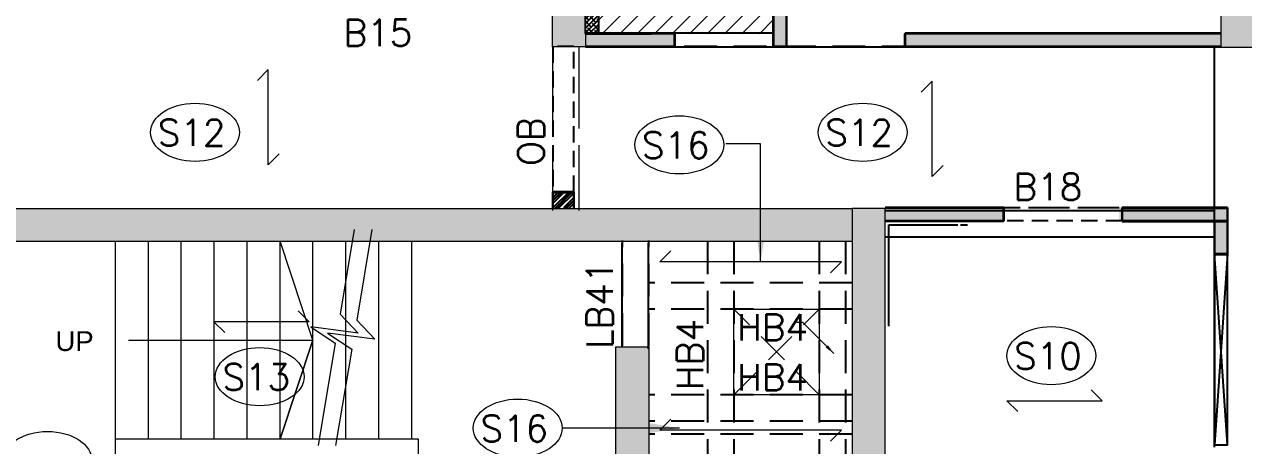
# Model space of a CAD drawing. Header units: millimetres. Extents: x 1181448 to 1317632, y -5734806 to -5633961.
# Drawn here: x 1298061 to 1307323, y -5707581 to -5704385 of the extents above; entities that cross this region are included whole.
import ezdxf

# ---------------------------------------------------------------- set-up
doc = ezdxf.new("R2010")
doc.units = ezdxf.units.MM
doc.header["$LTSCALE"] = 1000
doc.header["$MEASUREMENT"] = 0
for name, pattern in [('1', [0]), ('3BHK-A$0$AUDIT_D_120904163729-0', [0]), ('3BHK-A$0$HIDDEN', [0.375, 0.25, -0.125]), ('AUDIT_D_120904163729-0', [0]), ('HIDDEN', [0.375, 0.25, -0.125]), ('T8(T9 IS SIMILAR)$0$$0$HIDDEN', [0.375, 0.25, -0.125]), ('T8(T9 IS SIMILAR)$0$HIDDEN', [0.375, 0.25, -0.125])]:
    doc.linetypes.add(name, pattern=pattern)
doc.layers.get('0').update_dxf_attribs({"linetype": 'AUDIT_D_120904163729-0'})
for name, color, linetype in [('100 MM THK. NON-STRUCTURAL WALL', 134, 'Continuous'), ('100 MM THK. NON-STRUCTURAL WALL FOR LEDGE WALL BELOW WASHBASIN COUNTER', 47, 'Continuous'), ('3BHK-A$0$$0$a-KIT FIX', 251, 'Continuous'), ('3BHK-A$0$A-HATCH -160', 251, '3BHK-A$0$AUDIT_D_120904163729-0'), ('3BHK-A$0$A-TOI SUNK 50MM', 8, 'Continuous'), ('3BHK-A$0$A_win no.', 170, 'Continuous'), ('3BHK-A$0$CUT-OUT', 49, 'Continuous'), ('A_dim', 1, 'Continuous'), ('S-BEAM', 20, 'Continuous'), ('SCPL-BEAMS NO.', 7, 'Continuous'), ('T8(T9 IS SIMILAR)$0$S-BEAM', 20, 'T8(T9 IS SIMILAR)$0$$0$HIDDEN'), ('TYPICAL FLOOR ARCH', 251, 'AUDIT_D_120904163729-0')]:
    doc.layers.add(name, color=color, linetype=linetype)
for name, color, linetype, lineweight in [('160 THK. STRUCT WALL', 7, 'Continuous', 15), ('3BHK-A$0$$1$A-WALL- 160', 6, 'Continuous', 30), ('S-CUTOUT', 8, 'Continuous', 15), ('S-HATCH', 8, 'Continuous', 9), ('SCPL BEAM', 20, 'Continuous', 13), ('SCPL_SLAB MARK', 72, 'Continuous', 20), ('T8(T9 IS SIMILAR)$0$SCPL BEAM', 191, 'T8(T9 IS SIMILAR)$0$$0$HIDDEN', 13)]:
    doc.layers.add(name, color=color, linetype=linetype, lineweight=lineweight)
for name, color, linetype, true_color in [('160MM THK.NON-STRUCTURAL WALLS', 7, 'Continuous', 0xea7b62), ('ARCH_11-07-18', 253, 'Continuous', 0x828282), ('WALL - 0.16 thk STRUCTURAL', 7, '1', 0x24ffc8)]:
    doc.layers.add(name, color=color, linetype=linetype, true_color=true_color)
doc.styles.add('arial', font='sanss___.ttf')
doc.styles.add('ROMANS', font='romans.shx', dxfattribs={"width": 0.85})
doc.styles.add('SCPL', font='romans.shx')
doc.dimstyles.new('SCPL', dxfattribs={"dimscale": 0, "dimtxt": 300, "dimasz": 300, "dimexe": 100, "dimexo": 200, "dimgap": 150, "dimtad": 0, "dimdec": 0, "dimzin": 1, "dimdsep": 46, "dimtxsty": 'SCPL', "dimcen": 150, "dimclrd": 1, "dimclre": 2, "dimclrt": 5, "dimadec": 3, "dimazin": 0, "dimtfac": 1, "dimtdec": 0, "dimtofl": 0, "dimtmove": 2, "dimatfit": 3, "dimfxl": 0, "dimtolj": 1, "dimtzin": 0, "dimlwd": 15, "dimlwe": 13, "dimarcsym": 0})
doc.dimstyles.new('USS-25', dxfattribs={"dimscale": 25, "dimtxt": 3, "dimasz": 3, "dimexe": 1, "dimexo": 1, "dimgap": 0.9, "dimtad": 1, "dimdec": 0, "dimrnd": 5, "dimzin": 0, "dimdsep": 46, "dimtxsty": 'ROMANS', "dimcen": 0.09, "dimclrd": 256, "dimclre": 256, "dimclrt": 256, "dimadec": 0, "dimazin": 0, "dimtfac": 1, "dimtdec": 0, "dimtix": 1, "dimtmove": 2, "dimatfit": 3, "dimfxl": 1, "dimtolj": 1, "dimtzin": 0, "dimlwd": -1, "dimarcsym": 0})

# ---------------------------------------------------------------- blocks, each defined once
blk = doc.blocks.new('GGS')
at = {"layer": '3BHK-A$0$A-HATCH -160', "linetype": 'ByBlock'}
h = blk.add_hatch(dxfattribs=at)
h.set_pattern_fill('ZIGZAG', color=8, scale=250)
h.set_pattern_definition([(9e-15, (1e-08, 0), (31.25, 31.25), [31.25, -31.25]), (90, (31.25, 0), (-31.25, 31.25), [31.25, -31.25])])
h.paths.add_polyline_path([(-206546670.2, -159304032.6), (-206548020.2, -159304032.6), (-206548020.2, -159303432.6), (-206548120.2, -159303432.6), (-206548120.2, -159304032.6), (-206550200.2, -159304032.6), (-206550200.2, -159303332.6), (-206550519.9, -159303332.6), (-206550519.9, -159303432.6), (-206550300.2, -159303432.6), (-206550300.2, -159304732.6), (-206550519.9, -159304732.6), (-206550519.9, -159304832.6), (-206550200.2, -159304832.6), (-206550200.2, -159304132.6), (-206548120.2, -159304132.6), (-206548120.2, -159304947.6), (-206548020.2, -159304947.6), (-206548020.2, -159304132.6), (-206546670.2, -159304132.6)])
h.paths.add_polyline_path([(-206546670.2, -159302532.6), (-206547270.2, -159302532.6), (-206547270.2, -159302432.6), (-206546670.2, -159302432.6)])
h.paths.add_polyline_path([(-206548020.2, -159299982.6), (-206548120.2, -159299982.6), (-206548120.2, -159302532.6), (-206548020.2, -159302532.6)])
h.paths.add_polyline_path([(-206548020.2, -159306682.6), (-206548120.2, -159306682.6), (-206548120.2, -159305697.6), (-206548020.2, -159305697.6)])
h.paths.add_polyline_path([(-206556389.6, -159304658.1), (-206555569.7, -159304658.1), (-206555569.7, -159304758.1), (-206556389.6, -159304758.1)])
h.paths.add_polyline_path([(-206557269.6, -159304658.1), (-206558169.7, -159304658.1), (-206558169.7, -159304758.1), (-206557269.6, -159304758.1)])
h.paths.add_polyline_path([(-206555620, -159303432.9), (-206558019.8, -159303432.9), (-206558019.8, -159303332.9), (-206555620, -159303332.9)])
h.paths.add_polyline_path([(-206558919.8, -159301083.2), (-206559019.8, -159301083.2), (-206559019.8, -159303432.9), (-206558919.8, -159303432.9)])
h.paths.add_polyline_path([(-206559769.8, -159303432.9), (-206560446.1, -159303432.9), (-206560446.1, -159303332.9), (-206559769.8, -159303332.9)])
h.paths.add_polyline_path([(-206558359.4, -159309491.7), (-206557569.7, -159309492.7), (-206557569.8, -159309392.7), (-206557569.7, -159309392.7), (-206557669.7, -159309392.7), (-206558359.4, -159309391.7)])
h.paths.add_polyline_path([(-206554884.7, -159299222.9), (-206555369.7, -159299222.6), (-206555369.7, -159299323.1), (-206554884.8, -159299323.1)])
h.paths.add_polyline_path([(-206548120.1, -159297837.8), (-206548679.8, -159297837.8), (-206548679.8, -159297937.8), (-206548120.1, -159297937.8)])
h.paths.add_polyline_path([(-206555669.7, -159305007), (-206555569.7, -159305007), (-206555569.7, -159304757), (-206555669.7, -159304757)])
h = blk.add_hatch(dxfattribs=at)
h.set_pattern_fill('ANSI32', color=8, scale=150)
h.set_pattern_definition([(45, (-0.65, 934.464), (-39.774756442, 39.774756442), []), (45, (25.864, 934.464), (-39.774756442, 39.774756442), [])])
h.paths.add_polyline_path([(-206560534.8, -159304656.7), (-206560694.8, -159304656.7), (-206560694.8, -159304536.9), (-206560534.8, -159304536.9)])
at = {"layer": '3BHK-A$0$$0$a-KIT FIX', "color": 8}
for p, q in [((-206558144.2, -159305556.9, 0.5), (-206558144.2, -159304788.5, 0.5)), ((-206558144.2, -159304788.5, 0.5), (-206557619.8, -159304788.5, 0.5)), ((-206557599.9, -159304788.5, 0.5), (-206557544.8, -159304788.5, 0.5))]:
    blk.add_line(p, q, dxfattribs=at)
at = {"layer": '3BHK-A$0$$1$A-WALL- 160', "color": 8, "linetype": 'ByBlock'}
for p, q in [((-206559019.8, -159303432.9, 0.5), (-206559019.8, -159301083.2, 0.5)), ((-206558919.8, -159303432.9, 0.5), (-206558919.8, -159301083.2, 0.5)), ((-206559769.8, -159303332.9, 0.5), (-206560446.1, -159303332.9, 0.5)), ((-206559769.8, -159303432.9, 0.5), (-206559769.8, -159303332.9, 0.5)), ((-206555619.8, -159303332.9, 0.5), (-206558019.8, -159303332.9, 0.5)), ((-206558019.8, -159303432.9, 0.5), (-206558019.8, -159303332.9, 0.5)), ((-206559769.8, -159303432.9, 0.5), (-206560446.1, -159303432.9, 0.5)), ((-206558919.8, -159303432.9, 0.5), (-206559019.8, -159303432.9, 0.5)), ((-206555620, -159303432.9), (-206558019.8, -159303432.9, 0.5)), ((-206557269.6, -159304657, 0.5), (-206558169.7, -159304657, 0.5)), ((-206557269.6, -159304757, 0.5), (-206557269.6, -159304657, 0.5)), ((-206556369.6, -159304657, 0.5), (-206555569.7, -159304657, 0.5)), ((-206556369.6, -159304757, 0.5), (-206556369.6, -159304657, 0.5)), ((-206555569.7, -159304757, 0.5), (-206555569.7, -159304657, 0.5)), ((-206557269.6, -159304757, 0.5), (-206558169.7, -159304757, 0.5)), ((-206556369.6, -159304757, 0.5), (-206555569.7, -159304757, 0.5))]:
    blk.add_line(p, q, dxfattribs=at)
blk.add_lwpolyline([(-206560694.8, -159304657.9), (-206560694.8, -159304538.1), (-206560534.8, -159304538.1), (-206560534.8, -159304657.9)], dxfattribs=at)
at = {"layer": '3BHK-A$0$$1$A-WALL- 160', "color": 8, "linetype": 'ByBlock', "elevation": 0.5}
blk.add_lwpolyline([(-206555669.7, -159305007), (-206555569.7, -159305007), (-206555569.7, -159304757), (-206555669.7, -159304757)], close=True, dxfattribs=at)
at = {"layer": '3BHK-A$0$A-TOI SUNK 50MM', "color": 8}
blk.add_line((-206559019.8, -159303332.9, 0.5), (-206559769.8, -159303332.9, 0.5), dxfattribs=at)
at = {"layer": '3BHK-A$0$A_win no.', "color": 8, "linetype": 'ByBlock', "elevation": 0.5}
for points in [[(-206555569.7, -159305007), (-206555669.7, -159305007), (-206555669.7, -159306456.5), (-206555569.7, -159306456.5)], [(-206555569.7, -159306456.5), (-206555669.7, -159305007), (-206555569.7, -159305007), (-206555669.7, -159306456.5)]]:
    blk.add_lwpolyline(points, close=True, dxfattribs=at)
at = {"layer": '3BHK-A$0$CUT-OUT', "color": 8, "linetype": '3BHK-A$0$HIDDEN', "ltscale": 0.5}
blk.add_lwpolyline([(-206560694.8, -159304538.1), (-206560534.8, -159304538.1), (-206560534.8, -159303432.9), (-206560694.8, -159303432.9)], close=True, dxfattribs=at)
at = {"layer": '3BHK-A$0$CUT-OUT', "color": 8, "linetype": '3BHK-A$0$HIDDEN', "ltscale": 0.5, "elevation": 0.5}
blk.add_lwpolyline([(-206557269.6, -159304757), (-206557269.6, -159304657), (-206556369.6, -159304657), (-206556369.6, -159304757)], close=True, dxfattribs=at)
at = {"layer": 'T8(T9 IS SIMILAR)$0$S-BEAM', "color": 8}
for p, q in [((-206560447, -159303431.6, -0.3), (-206555620.8, -159303431.2, -0.5)), ((-206555670.6, -159303431.9, -0.5), (-206555670.6, -159306452.3, -0.5)), ((-206558170.5, -159304656.5, -0.5), (-206555670.6, -159304656.6, -0.5)), ((-206560167.1, -159305706.5, -1), (-206560167.1, -159304906.5, -1.8)), ((-206559967.1, -159305706.5, -1), (-206559967.1, -159304906.5, -1.8))]:
    blk.add_line(p, q, dxfattribs=at)
at = {"layer": 'T8(T9 IS SIMILAR)$0$SCPL BEAM', "color": 8, "linetype": 'T8(T9 IS SIMILAR)$0$HIDDEN'}
for p, q in [((-206560697.1, -159303431.6, -0.3), (-206560697.1, -159304656.4, -0.9)), ((-206560497.1, -159303431.6, -0.3), (-206560497.1, -159304656.4, -0.9))]:
    blk.add_line(p, q, dxfattribs=at)
blk = doc.blocks.new('A$C5F94338C')
at = {"layer": 'WALL - 0.16 thk STRUCTURAL', "true_color": 0x1f57ff}
h = blk.add_hatch(color=160, dxfattribs=at)
h.dxf.hatch_style = 1
h.paths.add_polyline_path([(28753.3, 12860.6), (28503.2, 12860.6), (28503.2, 17070.6), (28753.2, 17070.6)])
h = blk.add_hatch(color=160, dxfattribs=at)
h.dxf.hatch_style = 1
h.paths.add_polyline_path([(33829.6, 17069.2), (33579.6, 17069.2), (33579.8, 12859.1), (33829.8, 12859.1)])
h = blk.add_hatch(color=160, dxfattribs=at)
h.dxf.hatch_style = 1
h.paths.add_polyline_path([(30780.5, 11635.1), (30780.5, 11385), (22620, 11385), (22620, 11635)])
h = blk.add_hatch(color=160, dxfattribs=at)
h.dxf.hatch_style = 1
h.paths.add_polyline_path([(31030, 11635), (30780, 11635), (30780.1, 7400.1), (31030.1, 7400.1)])
h = blk.add_hatch(color=160, dxfattribs=at)
h.dxf.hatch_style = 1
h.paths.add_polyline_path([(29235, 8660), (28985, 8660), (28985, 10585), (29235, 10585)])
at = {"layer": '160 THK. STRUCT WALL', "elevation": -0.3}
blk.add_lwpolyline([(28753.3, 12860.6), (28503.2, 12860.6), (28503.2, 17070.6), (28753.2, 17070.6)], close=True, dxfattribs=at)
at = {"layer": '160 THK. STRUCT WALL'}
for points in [[(33829.6, 17069.2), (33579.6, 17069.2), (33579.8, 12859.1), (33829.8, 12859.1)], [(30780.5, 11635.1), (30780.5, 11385), (22620, 11385), (22620, 11635)], [(31030, 11635), (30780, 11635), (30780.1, 7400.1), (31030.1, 7400.1)], [(29235, 8660), (28985, 8660), (28985, 10585), (29235, 10585)]]:
    blk.add_lwpolyline(points, close=True, dxfattribs=at)
blk = doc.blocks.new('HS')
at = {"linetype": 'Continuous'}
for p, q in [((-9.28, 0), (9.28, 0)), ((-9.28, 0), (-7.16, -2.12)), ((9.28, 0), (7.16, 2.12))]:
    blk.add_line(p, q, dxfattribs=at)
blk = doc.blocks.new('One WAy')
at = {"xscale": -38.94666666665216, "yscale": 38.94666666665216, "zscale": 38.94666666665216, "rotation": 270}
blk.add_blockref('HS', (0, 0), dxfattribs=at)
blk = doc.blocks.new('A$C73fda794')
at = {"layer": '100 MM THK. NON-STRUCTURAL WALL', "linetype": 'ByBlock'}
h = blk.add_hatch(dxfattribs=at)
h.set_pattern_fill('ZIGZAG', color=256, scale=250)
h.set_pattern_definition([(9e-15, (-1203933.584, 5720355.632), (31.25, 31.25), [31.25, -31.25]), (90, (-1203902.334, 5720355.632), (-31.25, 31.25), [31.25, -31.25])])
h.paths.add_polyline_path([(23428.2, 5606.1), (22078.3, 5606.1), (22078.3, 6206.1), (21978.3, 6206.1), (21978.3, 5606.1), (19898.3, 5606.1), (19898.3, 6306.1), (19578.6, 6306.1), (19578.6, 6206.1), (19798.3, 6206.1), (19798.3, 4906.1), (19578.6, 4906.1), (19578.6, 4806.1), (19898.3, 4806.1), (19898.3, 5506.1), (21978.3, 5506.1), (21978.3, 4691.1), (22078.3, 4691.1), (22078.3, 5506.1), (23428.2, 5506.1)])
h.paths.add_polyline_path([(23428.2, 7106.1), (22828.3, 7106.1), (22828.3, 7206.1), (23428.2, 7206.1)])
h.paths.add_polyline_path([(22078.3, 9656.1), (21978.3, 9656.1), (21978.3, 7106.1), (22078.3, 7106.1)])
h.paths.add_polyline_path([(22078.3, 2956.1), (21978.3, 2956.1), (21978.3, 3941.1), (22078.3, 3941.1)])
h.paths.add_polyline_path([(13708.9, 4980.6), (14528.8, 4980.6), (14528.8, 4880.6), (13708.9, 4880.6)])
h.paths.add_polyline_path([(12828.9, 4980.6), (11928.8, 4980.6), (11928.8, 4880.6), (12828.9, 4880.6)])
h.paths.add_polyline_path([(14478.5, 6205.8), (12078.6, 6205.8), (12078.6, 6305.8), (14478.5, 6305.8)])
h.paths.add_polyline_path([(11178.6, 8555.5), (11078.6, 8555.5), (11078.6, 6205.8), (11178.6, 6205.8)])
h.paths.add_polyline_path([(10328.6, 6205.8), (9652.3, 6205.8), (9652.3, 6305.8), (10328.6, 6305.8)])
h.paths.add_polyline_path([(11739.1, 147), (12528.8, 146), (12528.7, 246), (12528.8, 246), (12428.8, 246), (11739.1, 247)])
h.paths.add_polyline_path([(15213.8, 10415.8), (14728.8, 10416.1), (14728.8, 10315.6), (15213.7, 10315.6)])
h.paths.add_polyline_path([(21978.3, 11800.9), (21418.7, 11800.9), (21418.7, 11700.9), (21978.3, 11700.9)])
h.paths.add_polyline_path([(14428.8, 4631.7), (14528.8, 4631.7), (14528.8, 4881.7), (14428.8, 4881.7)])
at = {"layer": '100 MM THK. NON-STRUCTURAL WALL FOR LEDGE WALL BELOW WASHBASIN COUNTER'}
h = blk.add_hatch(dxfattribs=at)
h.set_pattern_fill('ANSI38', color=256, scale=200)
h.set_pattern_definition([(45, (-19851.515, -9013.513), (-17.67767, 17.67767), []), (135, (-19851.515, -9013.513), (-53.033009, 17.67767), [62.5, -37.5])])
h.paths.add_polyline_path([(9752.3, 7057.1), (9652.3, 7057.1), (9652.3, 6306.8), (9752.3, 6306.8)])
at = {"layer": '160MM THK.NON-STRUCTURAL WALLS', "linetype": 'ByBlock'}
h = blk.add_hatch(dxfattribs=at)
h.set_pattern_fill('ANSI32', color=256, scale=150)
h.set_pattern_definition([(45, (-1203934.236, 5721290.097), (-39.77475644, 39.77475644), []), (45, (-1203907.72, 5721290.097), (-39.77475644, 39.77475644), [])])
h.paths.add_polyline_path([(9563.6, 4982), (9403.6, 4982), (9403.6, 5101.8), (9563.6, 5101.8)])
at = {"layer": 'S-HATCH'}
h = blk.add_hatch(dxfattribs=at)
h.set_pattern_fill('ANSI31', color=256, scale=750)
h.set_pattern_definition([(45, (206689697.06, 159341505.575), (-66.291260736, 66.291260736), [])])
h.paths.add_polyline_path([(11078.6, 8556.1), (10928, 8556.1), (9651.7, 8556.1), (9651.7, 6406.4), (9651.7, 6406.4), (9651.7, 8556.1), (9651.6, 8556.1), (9651.7, 8556.1), (9651.7, 6406.4), (9651.7, 6406.4), (9651.7, 8556.1), (9651.7, 8556.1), (9651.7, 6406.4), (10978.6, 6406.4), (10978.6, 6406.5), (9651.7, 6406.4), (9651.7, 6406.4), (10978.6, 6406.5), (10978.6, 6406.4), (9651.7, 6406.4), (9651.7, 6305.7), (11078.6, 6305.8)])
edge = h.paths.add_edge_path(flags=16)
edge.add_arc((10334.5, 7426.8), 269.9, 0, 360)
h.paths.add_polyline_path([(10074.4, 8150.8), (10517.2, 8150.8), (10517.2, 8450.8), (10074.4, 8450.8)], flags=16)
h.paths.add_polyline_path([(10132.1, 7290.2), (10498.7, 7290.2), (10498.7, 7590.2), (10132.1, 7590.2)])
at = {"layer": '100 MM THK. NON-STRUCTURAL WALL', "linetype": 'ByBlock'}
for p, q in [((11078.6, 6205.8, 0.5), (11078.6, 8555.5, 0.5)), ((11178.6, 6205.8, 0.5), (11178.6, 8555.5, 0.5)), ((10328.6, 6305.8, 0.5), (9652.3, 6305.8, 0.5)), ((10328.6, 6205.8, 0.5), (10328.6, 6305.8, 0.5)), ((14478.6, 6305.8, 0.5), (12078.6, 6305.8, 0.5)), ((12078.6, 6205.8, 0.5), (12078.6, 6305.8, 0.5)), ((10328.6, 6205.8, 0.5), (9652.3, 6205.8, 0.5)), ((11178.6, 6205.8, 0.5), (11078.6, 6205.8, 0.5)), ((14478.5, 6205.8, 0), (12078.6, 6205.8, 0.5)), ((12828.9, 4981.7, 0.5), (11928.8, 4981.7, 0.5)), ((12828.9, 4881.7, 0.5), (12828.9, 4981.7, 0.5)), ((13728.9, 4981.7, 0.5), (14528.8, 4981.7, 0.5)), ((13728.9, 4881.7, 0.5), (13728.9, 4981.7, 0.5)), ((14528.8, 4881.7, 0.5), (14528.8, 4981.7, 0.5)), ((12828.9, 4881.7, 0.5), (11928.8, 4881.7, 0.5)), ((13728.9, 4881.7, 0.5), (14528.8, 4881.7, 0.5))]:
    blk.add_line(p, q, dxfattribs=at)
at = {"layer": '100 MM THK. NON-STRUCTURAL WALL'}
blk.add_line((9653.5, 6305.8, 0.5), (10150.6, 6305.8, 0.5), dxfattribs=at)
at = {"layer": '100 MM THK. NON-STRUCTURAL WALL', "linetype": 'ByBlock', "elevation": 0.5}
blk.add_lwpolyline([(14428.8, 4631.7), (14528.8, 4631.7), (14528.8, 4881.7), (14428.8, 4881.7)], close=True, dxfattribs=at)
at = {"layer": '100 MM THK. NON-STRUCTURAL WALL FOR LEDGE WALL BELOW WASHBASIN COUNTER', "elevation": 0}
blk.add_lwpolyline([(9652.3, 7057.1), (9752.3, 7057.1), (9752.3, 6306.8), (9652.3, 6306.8)], close=True, dxfattribs=at)
at = {"layer": '160MM THK.NON-STRUCTURAL WALLS', "linetype": 'ByBlock', "elevation": 0}
blk.add_lwpolyline([(9403.6, 4980.8), (9403.6, 5100.6), (9563.6, 5100.6), (9563.6, 4980.8)], dxfattribs=at)
at = {"layer": 'S-BEAM'}
for p, q in [((9651.7, 6206.4, -0.2), (14477.9, 6206.8, -0.4)), ((14428.1, 6190.4, -0.5), (14428.1, 3170, -0.5)), ((11928.2, 4965.8, -0.5), (14428.1, 4965.7, -0.5)), ((11928.2, 4765.8, -0.5), (14428.1, 4765.7, -0.5)), ((9931.6, 3928.5, -1), (9931.6, 4715.8, -1.8)), ((10131.6, 3915.8, -1), (10131.6, 4715.8, -1.8))]:
    blk.add_line(p, q, dxfattribs=at)
at = {"layer": 'S-BEAM', "linetype": 'HIDDEN'}
for p, q in [((10578.7, 4730.8, -1.2), (10578.7, 2206.7, 0.1)), ((10778.7, 4730.8, -1.2), (10778.7, 2206.7, 0.1)), ((11428.7, 4730.8, -1.2), (11428.7, 2206.7, 0.1)), ((11628.7, 4730.8, -1.2), (11628.7, 2206.7, 0.1)), ((11678.1, 4416.7, 1.8), (10131.6, 4416.7, -1.3)), ((11678.1, 4216.7, 1.8), (10131.6, 4216.7, -1.3)), ((11678.1, 3566.7, 1.8), (10131.6, 3566.7, -1.3)), ((11678.1, 3366.7, 1.8), (10131.6, 3366.7, -1.3)), ((11678.1, 3266.7, 0.7), (10131.6, 3266.7, -2.3))]:
    blk.add_line(p, q, dxfattribs=at)
at = {"layer": 'S-CUTOUT', "linetype": 'HIDDEN'}
for p, q in [((11428.7, 3566.7, 0), (10778.7, 4216.7, 0)), ((10778.7, 3566.7, 0), (11428.7, 4216.7, 0))]:
    blk.add_line(p, q, dxfattribs=at)
at = {"layer": 'S-CUTOUT', "color": 6, "elevation": 0}
blk.add_lwpolyline([(10778.7, 4216.7), (11428.7, 4216.7), (11428.7, 3566.7), (10778.7, 3566.7)], close=True, dxfattribs=at)
at = {"layer": 'S-HATCH'}
for p, q in [((6082.3, 3231.6, 0.4), (6082.2, 4731.6, 0)), ((6332.3, 3231.6, 0.4), (6332.2, 4731.6, 0)), ((6582.3, 3231.6, 0.4), (6582.2, 4731.6, 0)), ((6832.3, 3231.6, 0.4), (6832.2, 4731.6, 0)), ((7082.3, 3231.6, 0.4), (7082.2, 4731.6, 0)), ((7332.3, 3231.6, 0.4), (7332.2, 4731.6, 0)), ((7582.3, 3231.6, 0.4), (7582.2, 4731.6, 0)), ((7832.3, 3231.6, 0.4), (7832.2, 4731.6, 0)), ((8082.3, 3231.6, 0.4), (8082.2, 4731.6, 0)), ((8332.3, 3231.6, 0.4), (8332.2, 4731.6, 0))]:
    blk.add_line(p, q, dxfattribs=at)
at = {"layer": 'S-HATCH', "elevation": 0}
for points in [[(7896.4, 4819.9), (7788.3, 4177.7), (7926.7, 4035), (7565.9, 4081.2), (7751.5, 3959), (7620.8, 3181.6)], [(8030.3, 4819.9), (7914.6, 4131.8), (8053, 3989.2), (7692.2, 4035.3), (7877.8, 3913.1), (7754.7, 3181.6)], [(6182.2, 3981.6), (7582.2, 3981.5), (7332.3, 3231.5), (7582.2, 3981.5), (7332.2, 4731.5)]]:
    blk.add_lwpolyline(points, dxfattribs=at)
blk.add_lwpolyline([(8382.3, 2881.6), (6082.3, 2881.6), (6082.3, 3231.6), (8382.3, 3231.6)], close=True, dxfattribs=at)
at = {"layer": 'SCPL BEAM', "linetype": 'HIDDEN', "ltscale": 2}
for p, q in [((9401.6, 6190.6, -0.3), (9401.6, 4965.8, -0.9)), ((9601.6, 6190.6, -0.3), (9601.6, 4965.8, -0.9))]:
    blk.add_line(p, q, dxfattribs=at)
at = {"layer": 'SCPL_SLAB MARK', "linetype": 'Continuous'}
for p, q in [((10218, 4575.2, 0), (10300.6, 4657.8, 0)), ((11596.4, 4575.2, 0), (10218, 4575.2, 0)), ((11596.4, 4575.2, 0), (11513.8, 4492.6, 0)), ((10218, 3298.1, 0), (10300.6, 3380.7, 0)), ((11596.4, 3298.1, 0), (10218, 3298.1, 0)), ((11596.4, 3298.1, 0), (11513.8, 3215.4, 0))]:
    blk.add_line(p, q, dxfattribs=at)
at = {"layer": 'SCPL_SLAB MARK'}
for centre in [(6686.8, 5557.9, 0), (11757.3, 5557.9, 0), (10364.8, 5463, 0), (13191.5, 3862.9), (7177.8, 3703.5, 0), (9138, 3313.5, 0), (5566, 3067.5, 0)]:
    blk.add_ellipse(centre, major_axis=(-337.6, 0), ratio=0.653464, start_param=-1.570796, end_param=4.712389, dxfattribs=at)
at = {"layer": '160 THK. STRUCT WALL'}
blk.add_blockref('A$C5F94338C', (-19101.6, -6654.2, 0), dxfattribs=at)
at = {"layer": 'SCPL_SLAB MARK', "xscale": -1}
for p in [(7243.1, 5672.9, -0.1), (12286.1, 5584.8, 0)]:
    blk.add_blockref('One WAy', p, dxfattribs=at)
for p, rotation in [((7191.1, 4120.6, 0), 90), ((13215.6, 3521.2, 0), 270)]:
    blk.add_blockref('One WAy', p, dxfattribs=dict(at, rotation=rotation))
at = {"layer": 'TYPICAL FLOOR ARCH'}
blk.add_blockref('GGS', (206570100, 159309643.4, 0), dxfattribs=at)
at = {"layer": 'ARCH_11-07-18', "ltscale": 10, "style": 'arial'}
blk.add_text('UP', height=150, dxfattribs=at).set_placement((5625.7, 3898.8, -0.9))
at = {"layer": 'SCPL-BEAMS NO.', "style": 'SCPL'}
for s, p in [('B15', (7813.5, 6213, 0)), ('B18', (12903.2, 5044.4, -0.5)), ('HB4', (10802.8, 3978.6, -0.3)), ('HB4', (10802.8, 3599.8, -0.3))]:
    blk.add_text(s, height=200, dxfattribs=at).set_placement(p)
for s, p in [('OB', (9338.4, 5303.6, -0.1)), ('LB41', (9861.1, 3916.5, -1.6)), ('HB4', (10545.3, 3602.3, -0.4))]:
    blk.add_text(s, height=200, rotation=90, dxfattribs=at).set_placement(p)
at = {"layer": 'SCPL_SLAB MARK', "style": 'SCPL'}
for s, p in [('S12', (6403.2, 5455)), ('S12', (11473.7, 5455)), ('S16', (10081.2, 5360.2, 0)), ('S10', (12907.9, 3760.1, 0)), ('S13', (6894.2, 3600.7)), ('S16', (8854.4, 3210.6, 0))]:
    blk.add_text(s, height=200, dxfattribs=at).set_placement(p)
at = {"layer": 'S-BEAM'}
for points in [[(10982.9, 4575.2, 0), (10982.9, 5469.8, 0), (10719.4, 5469.8, 0)], [(10366.9, 3313.5, 0), (9475.6, 3313.5, 0)]]:
    blk.add_leader(points, dimstyle='SCPL', override={"dimscale": 1}, dxfattribs=at)
at = {"layer": 'S-CUTOUT'}
blk.add_leader([(11538.7, 3880.6, 0), (11303.7, 4115.7, 0), (11258.1, 4115.7, 0)], dimstyle='USS-25', override={"dimgap": 0.9, "dimtad": 0, "dimfxl": 0, "dimfxlon": 1, "dimtfill": 1, "dimarcsym": 1}, dxfattribs=at)

msp = doc.modelspace()

# ---------------------------------------------------------------- block references
at = {"layer": 'A_dim', "linetype": 'ByBlock'}
msp.add_blockref('A$C73fda794', (1292671.2, -5710762), dxfattribs=at)

doc.saveas('drawing.dxf')
